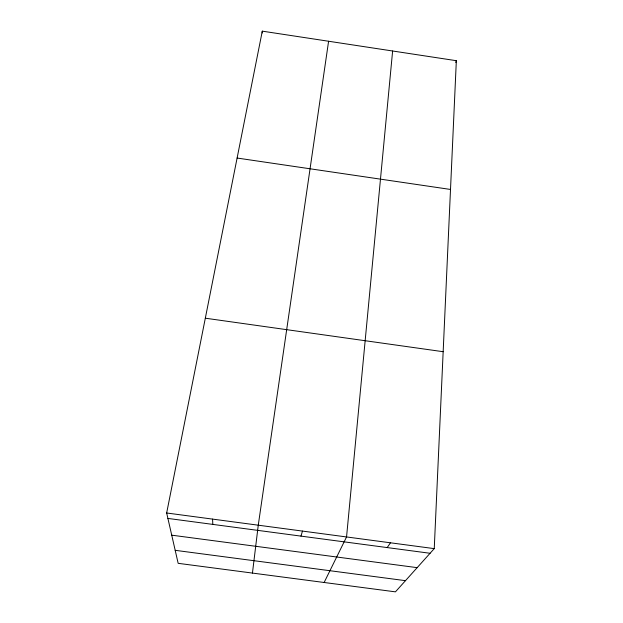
<?xml version="1.0" encoding="UTF-8"?>
<svg xmlns="http://www.w3.org/2000/svg" width="623" height="623" viewBox="0 0 623 623"><rect width="100%" height="100%" fill="white"/><g stroke="black" fill="none" stroke-linecap="round" stroke-linejoin="round"><path stroke-width="0.93" d="M434.247 548.629L456.34 60.696L262.291 31.15L166.66 512.994L178.162 563.324L395.434 591.85L434.247 548.629L166.66 512.994M262.205 33.003L262.291 31.15M392.622 50.993L346.552 536.948L324.139 582.489M252.447 573.074L258.265 525.189L328.594 41.243M300.956 536.115L302.482 531.084M455.779 62.464L456.34 60.696M387.179 547.578L390.473 542.797M167.899 518.422L430.065 553.279M171.73 535.173L417.161 567.654M175.195 550.319L405.48 580.667M205.317 318.197L443.163 351.707M237.106 158.04L450.507 189.454M212.544 519.107L212.848 524.395"/></g></svg>
